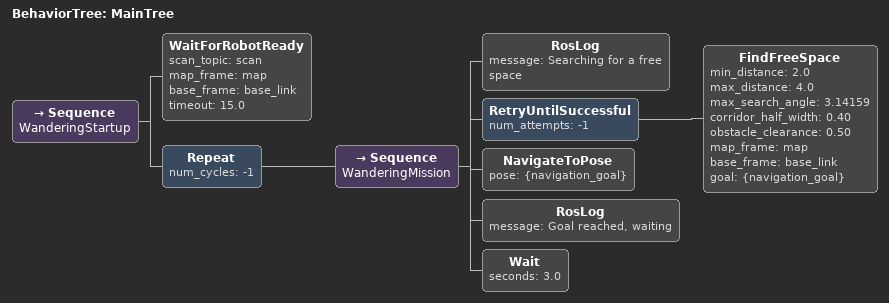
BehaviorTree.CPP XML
<?xml version="1.0"?>

<root BTCPP_format="4" main_tree_to_execute="MainTree">
  <BehaviorTree ID="MainTree">
    <Sequence name="WanderingStartup">

      <WaitForRobotReady
        scan_topic="scan"
        map_frame="map"
        base_frame="base_link"
        timeout="15.0"/>

      <Repeat num_cycles="-1">
        <Sequence name="WanderingMission">

          <RosLog message="Searching for a free space"/>

          <RetryUntilSuccessful num_attempts="-1">
            <FindFreeSpace
              min_distance="2.0"
              max_distance="4.0"
              max_search_angle="3.14159"
              corridor_half_width="0.40"
              obstacle_clearance="0.50"
              map_frame="map"
              base_frame="base_link"
              goal="{navigation_goal}"/>
          </RetryUntilSuccessful>

          <NavigateToPose pose="{navigation_goal}"/>

          <RosLog message="Goal reached, waiting"/>

          <Wait seconds="3.0"/>

        </Sequence>
      </Repeat>
    </Sequence>
  </BehaviorTree>
</root>
